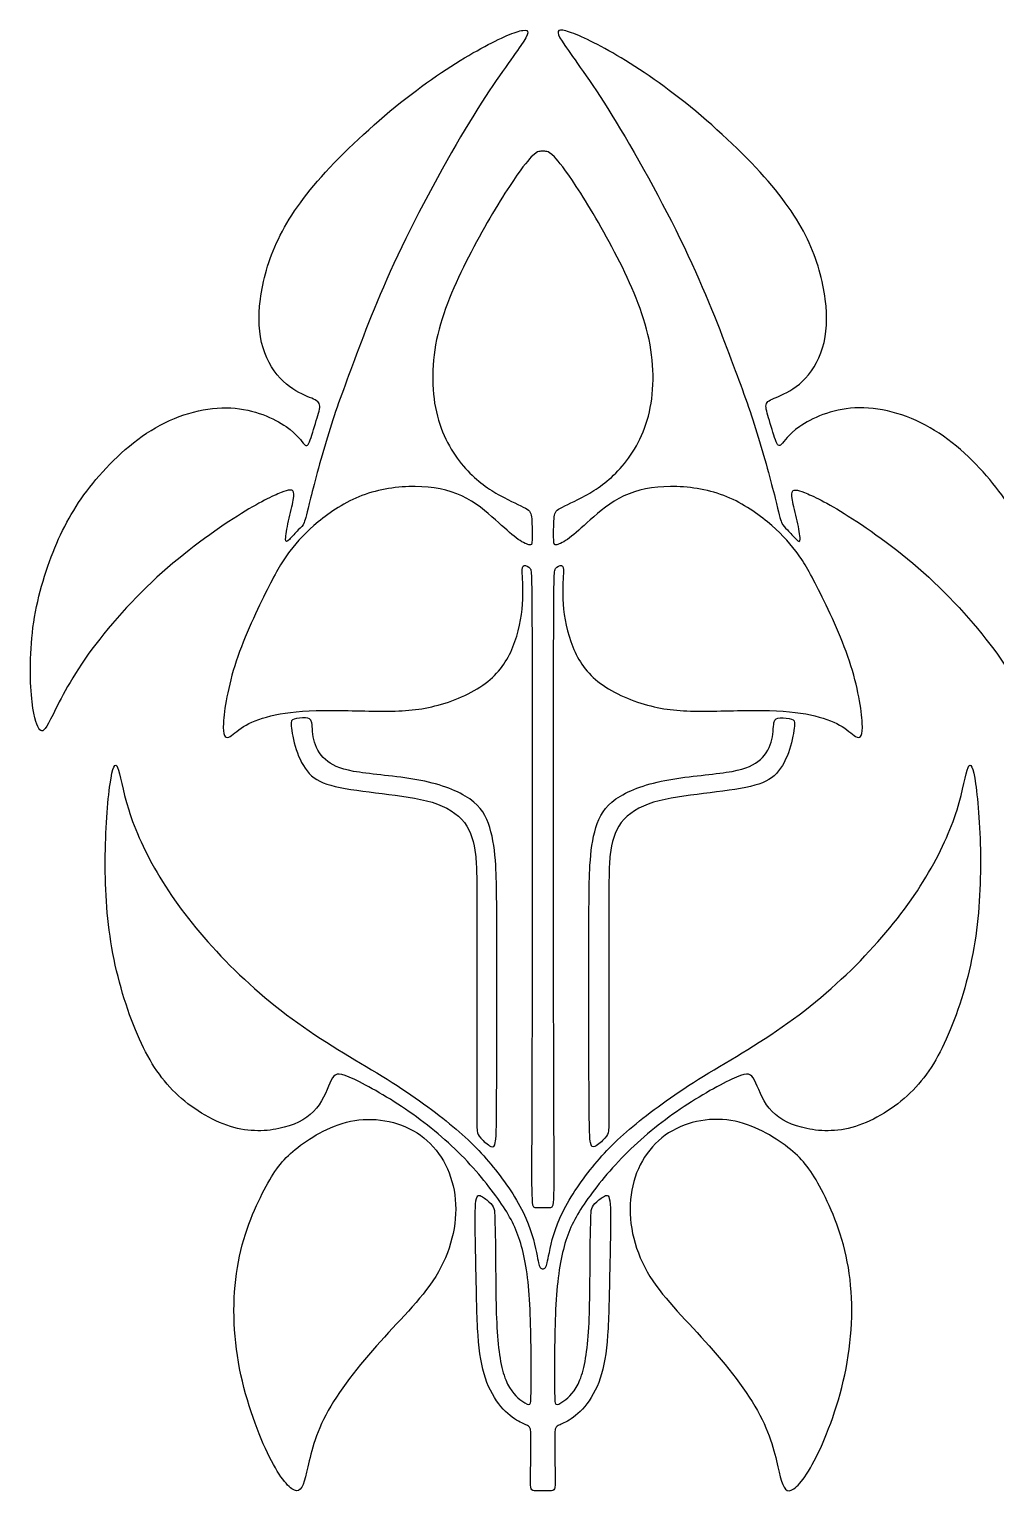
# Model space of a CAD drawing. Header units: millimetres. Extents: x -100 to 100, y -108 to 99.
# Drawn here: x -99.67 to -78.78, y 31.5 to 63.14 of the extents above; entities that cross this region are included whole.
import ezdxf

# ---------------------------------------------------------------- set-up
doc = ezdxf.new("R2010")
doc.units = ezdxf.units.MM
doc.header["$MEASUREMENT"] = 0

msp = doc.modelspace()

# ---------------------------------------------------------------- linework, layer by layer
at = {"color": 5, "linetype": 'ByBlock', "lineweight": -2}
for p, q in [((-89.992, 43.815), (-89.992, 40.352)), ((-87.139, 43.815), (-87.139, 40.352))]:
    msp.add_line(p, q, dxfattribs=at)
for points, knots in [([(-92.638, 55.998), (-92.398, 56.634), (-92.081, 57.47), (-91.617, 58.438), (-91.153, 59.407), (-90.543, 60.508), (-89.577, 62.067), (-89.223, 62.525), (-89.04, 62.794), (-88.857, 63.064), (-88.845, 63.144), (-88.996, 63.121), (-89.148, 63.098), (-89.462, 62.972), (-89.904, 62.728), (-90.347, 62.485), (-90.917, 62.124), (-91.525, 61.649), (-92.133, 61.173), (-92.779, 60.583), (-93.262, 60.055), (-93.744, 59.528), (-94.064, 59.064), (-94.283, 58.609), (-94.502, 58.153), (-94.62, 57.706), (-94.671, 57.307), (-94.721, 56.908), (-94.704, 56.557), (-94.522, 55.954), (-94.358, 55.704), (-93.998, 55.361), (-93.802, 55.268), (-93.659, 55.207), (-93.517, 55.145), (-93.427, 55.113), (-93.398, 55.049), (-93.37, 54.986), (-93.401, 54.891), (-93.491, 54.591), (-93.548, 54.387), (-93.593, 54.267), (-93.638, 54.147), (-93.669, 54.113), (-93.725, 54.171), (-93.782, 54.228), (-93.862, 54.378), (-94.372, 54.73), (-94.802, 54.931), (-95.31, 54.957), (-95.819, 54.983), (-96.407, 54.833), (-96.936, 54.529), (-97.465, 54.225), (-97.934, 53.767), (-98.652, 52.879), (-98.9, 52.45), (-99.113, 51.934), (-99.326, 51.418), (-99.505, 50.816), (-99.586, 50.208), (-99.666, 49.6), (-99.649, 48.986), (-99.563, 48.217), (-99.493, 48.061), (-99.437, 47.999), (-99.381, 47.937), (-99.338, 47.969), (-99.207, 48.224), (-99.076, 48.479), (-98.857, 48.957), (-98.466, 49.522), (-98.076, 50.087), (-97.514, 50.738), (-96.906, 51.296), (-96.297, 51.854), (-95.643, 52.318), (-94.692, 52.92), (-94.395, 53.058), (-94.221, 53.126), (-94.047, 53.194), (-93.995, 53.191), (-93.968, 53.162), (-93.94, 53.133), (-93.937, 53.078), (-93.959, 52.965), (-93.981, 52.851), (-94.027, 52.678), (-94.099, 52.349), (-94.125, 52.194), (-94.125, 52.05), (-94.099, 52.061), (-94.045, 52.113), (-93.992, 52.165), (-93.911, 52.257), (-93.852, 52.318), (-93.793, 52.378), (-93.756, 52.407), (-93.725, 52.479), (-93.695, 52.551), (-93.672, 52.666), (-93.586, 53.008), (-93.499, 53.349), (-93.349, 53.917), (-93.194, 54.42), (-93.038, 54.923), (-92.877, 55.361), (-92.638, 55.998)], [0, 0, 0, 0, 0.025, 0.025, 0.025, 0.05, 0.05, 0.075, 0.075, 0.075, 0.1, 0.1, 0.1, 0.125, 0.125, 0.125, 0.15, 0.15, 0.15, 0.175, 0.175, 0.175, 0.2, 0.2, 0.2, 0.225, 0.225, 0.225, 0.25, 0.25, 0.275, 0.275, 0.3, 0.3, 0.3, 0.325, 0.325, 0.325, 0.35, 0.35, 0.375, 0.375, 0.375, 0.4, 0.4, 0.4, 0.425, 0.425, 0.45, 0.45, 0.45, 0.475, 0.475, 0.475, 0.5, 0.5, 0.525, 0.525, 0.525, 0.55, 0.55, 0.55, 0.575, 0.575, 0.6, 0.6, 0.6, 0.625, 0.625, 0.625, 0.65, 0.65, 0.65, 0.675, 0.675, 0.675, 0.7, 0.7, 0.725, 0.725, 0.725, 0.75, 0.75, 0.75, 0.775, 0.775, 0.775, 0.8, 0.8, 0.825, 0.825, 0.85, 0.85, 0.85, 0.875, 0.875, 0.875, 0.9, 0.9, 0.9, 0.925, 0.925, 0.925, 0.95, 0.95, 0.95, 1, 1, 1, 1]), ([(-84.493, 55.998), (-84.733, 56.634), (-85.05, 57.47), (-85.514, 58.438), (-85.977, 59.407), (-86.588, 60.508), (-87.071, 61.287), (-87.554, 62.067), (-87.908, 62.525), (-88.091, 62.794), (-88.274, 63.064), (-88.297, 63.225), (-87.669, 62.972), (-87.227, 62.728), (-86.784, 62.485), (-86.214, 62.124), (-85.606, 61.649), (-84.998, 61.173), (-84.352, 60.583), (-83.869, 60.055), (-83.387, 59.528), (-83.067, 59.064), (-82.848, 58.609), (-82.629, 58.153), (-82.511, 57.706), (-82.41, 56.908), (-82.427, 56.557), (-82.518, 56.255), (-82.609, 55.954), (-82.773, 55.704), (-83.133, 55.361), (-83.329, 55.268), (-83.472, 55.207), (-83.614, 55.145), (-83.704, 55.113), (-83.733, 55.049), (-83.761, 54.986), (-83.73, 54.891), (-83.685, 54.741), (-83.64, 54.591), (-83.583, 54.387), (-83.538, 54.267), (-83.493, 54.147), (-83.462, 54.113), (-83.406, 54.171), (-83.349, 54.228), (-83.269, 54.378), (-82.759, 54.73), (-82.329, 54.931), (-81.821, 54.957), (-81.312, 54.983), (-80.724, 54.833), (-80.195, 54.529), (-79.666, 54.225), (-79.197, 53.767), (-78.479, 52.879), (-78.231, 52.45), (-78.018, 51.934), (-77.805, 51.418), (-77.626, 50.816), (-77.545, 50.208), (-77.465, 49.6), (-77.482, 48.986), (-77.525, 48.601), (-77.568, 48.217), (-77.638, 48.061), (-77.694, 47.999), (-77.75, 47.937), (-77.793, 47.969), (-77.924, 48.224), (-78.055, 48.479), (-78.274, 48.957), (-78.665, 49.522), (-79.055, 50.087), (-79.617, 50.738), (-80.225, 51.296), (-80.833, 51.854), (-81.488, 52.318), (-82.439, 52.92), (-82.735, 53.058), (-82.91, 53.126), (-83.084, 53.194), (-83.136, 53.191), (-83.163, 53.162), (-83.191, 53.133), (-83.194, 53.078), (-83.172, 52.965), (-83.15, 52.851), (-83.104, 52.678), (-83.032, 52.349), (-83.006, 52.194), (-83.006, 52.05), (-83.032, 52.061), (-83.086, 52.113), (-83.139, 52.165), (-83.22, 52.257), (-83.338, 52.378), (-83.375, 52.407), (-83.405, 52.479), (-83.436, 52.551), (-83.459, 52.666), (-83.545, 53.008), (-83.632, 53.349), (-83.782, 53.917), (-83.937, 54.42), (-84.093, 54.923), (-84.254, 55.361), (-84.493, 55.998)], [0, 0, 0, 0, 0.025, 0.025, 0.025, 0.05, 0.05, 0.05, 0.075, 0.075, 0.075, 0.1, 0.125, 0.125, 0.125, 0.15, 0.15, 0.15, 0.175, 0.175, 0.175, 0.2, 0.2, 0.2, 0.225, 0.225, 0.25, 0.25, 0.25, 0.275, 0.275, 0.3, 0.3, 0.3, 0.325, 0.325, 0.325, 0.35, 0.35, 0.35, 0.375, 0.375, 0.375, 0.4, 0.4, 0.4, 0.425, 0.425, 0.45, 0.45, 0.45, 0.475, 0.475, 0.475, 0.5, 0.5, 0.525, 0.525, 0.525, 0.55, 0.55, 0.55, 0.575, 0.575, 0.575, 0.6, 0.6, 0.6, 0.625, 0.625, 0.625, 0.65, 0.65, 0.65, 0.675, 0.675, 0.675, 0.7, 0.7, 0.725, 0.725, 0.725, 0.75, 0.75, 0.75, 0.775, 0.775, 0.775, 0.8, 0.8, 0.825, 0.825, 0.85, 0.85, 0.85, 0.875, 0.875, 0.9, 0.9, 0.9, 0.925, 0.925, 0.925, 0.95, 0.95, 0.95, 1, 1, 1, 1]), ([(-88.565, 60.507), (-88.592, 60.507), (-88.618, 60.508), (-88.651, 60.5), (-88.684, 60.492), (-88.725, 60.476), (-88.815, 60.383), (-88.906, 60.289), (-89.047, 60.117), (-89.289, 59.746), (-89.53, 59.375), (-89.872, 58.805), (-90.173, 58.218), (-90.475, 57.63), (-90.738, 57.027), (-90.985, 55.841), (-90.971, 55.259), (-90.72, 54.299), (-90.484, 53.922), (-90.235, 53.645), (-89.985, 53.368), (-89.723, 53.192), (-89.49, 53.063), (-89.258, 52.935), (-89.055, 52.852), (-88.944, 52.79), (-88.834, 52.727), (-88.817, 52.684), (-88.807, 52.557), (-88.798, 52.43), (-88.797, 52.22), (-88.8, 52.108), (-88.804, 51.996), (-88.812, 51.984), (-88.922, 52.014), (-89.023, 52.057), (-89.142, 52.146), (-89.262, 52.234), (-89.4, 52.368), (-89.782, 52.71), (-90.026, 52.917), (-90.608, 53.19), (-90.946, 53.254), (-91.322, 53.257), (-91.697, 53.26), (-92.109, 53.201), (-92.475, 53.062), (-92.841, 52.923), (-93.161, 52.704), (-93.419, 52.491), (-93.677, 52.279), (-93.873, 52.073), (-94.034, 51.86), (-94.196, 51.648), (-94.322, 51.429), (-94.526, 51.024), (-94.73, 50.619), (-95.011, 50.028), (-95.193, 49.479), (-95.374, 48.93), (-95.456, 48.423), (-95.471, 48.143), (-95.485, 47.864), (-95.432, 47.812), (-95.356, 47.839), (-95.281, 47.867), (-95.183, 47.973), (-95.037, 48.066), (-94.892, 48.158), (-94.698, 48.236), (-94.196, 48.358), (-93.886, 48.403), (-93.044, 48.424), (-92.513, 48.401), (-92.071, 48.399), (-91.629, 48.397), (-91.278, 48.416), (-90.897, 48.512), (-90.516, 48.607), (-90.105, 48.78), (-89.809, 49), (-89.514, 49.22), (-89.334, 49.486), (-89.212, 49.788), (-89.09, 50.09), (-89.027, 50.427), (-89.005, 50.714), (-88.984, 51.001), (-89.004, 51.237), (-89.01, 51.373), (-89.016, 51.508), (-89.007, 51.543), (-88.972, 51.548), (-88.936, 51.554), (-88.874, 51.531), (-88.84, 51.483), (-88.807, 51.436), (-88.801, 51.364), (-88.798, 49.458), (-88.795, 47.553), (-88.795, 43.814), (-88.804, 39.278), (-88.812, 38.481), (-88.807, 38.079), (-88.801, 37.678), (-88.781, 37.672), (-88.738, 37.669), (-88.696, 37.667), (-88.63, 37.667), (-88.565, 37.667)], [1, 1, 1, 1, 1.05, 1.05, 1.05, 1.075, 1.075, 1.075, 1.1, 1.1, 1.1, 1.125, 1.125, 1.125, 1.15, 1.15, 1.175, 1.175, 1.2, 1.2, 1.2, 1.225, 1.225, 1.225, 1.25, 1.25, 1.25, 1.275, 1.275, 1.275, 1.3, 1.3, 1.3, 1.325, 1.325, 1.35, 1.35, 1.35, 1.375, 1.375, 1.4, 1.4, 1.425, 1.425, 1.425, 1.45, 1.45, 1.45, 1.475, 1.475, 1.475, 1.5, 1.5, 1.5, 1.525, 1.525, 1.525, 1.55, 1.55, 1.55, 1.575, 1.575, 1.575, 1.6, 1.6, 1.6, 1.625, 1.625, 1.625, 1.65, 1.65, 1.675, 1.675, 1.7, 1.7, 1.7, 1.725, 1.725, 1.725, 1.75, 1.75, 1.75, 1.775, 1.775, 1.775, 1.8, 1.8, 1.8, 1.825, 1.825, 1.825, 1.85, 1.85, 1.85, 1.875, 1.875, 1.875, 1.9, 1.9, 1.9, 1.925, 1.925, 1.95, 1.95, 1.95, 1.975, 1.975, 1.975, 2, 2, 2, 2]), ([(-88.565, 37.667), (-88.5, 37.667), (-88.435, 37.667), (-88.393, 37.669), (-88.35, 37.672), (-88.33, 37.678), (-88.324, 38.079), (-88.319, 38.481), (-88.327, 39.278), (-88.336, 43.814), (-88.336, 47.553), (-88.333, 49.458), (-88.33, 51.364), (-88.324, 51.436), (-88.291, 51.483), (-88.257, 51.531), (-88.195, 51.554), (-88.159, 51.548), (-88.124, 51.543), (-88.115, 51.508), (-88.121, 51.373), (-88.127, 51.237), (-88.147, 51.001), (-88.126, 50.714), (-88.104, 50.427), (-88.041, 50.09), (-87.919, 49.788), (-87.797, 49.486), (-87.617, 49.22), (-87.322, 49), (-87.026, 48.78), (-86.615, 48.607), (-85.853, 48.416), (-85.502, 48.397), (-85.06, 48.399), (-84.618, 48.401), (-84.087, 48.424), (-83.666, 48.414), (-83.245, 48.403), (-82.935, 48.358), (-82.433, 48.236), (-82.239, 48.158), (-81.948, 47.973), (-81.85, 47.867), (-81.775, 47.839), (-81.699, 47.812), (-81.646, 47.864), (-81.66, 48.143), (-81.675, 48.423), (-81.757, 48.93), (-81.938, 49.479), (-82.12, 50.028), (-82.401, 50.619), (-82.605, 51.024), (-82.809, 51.429), (-82.935, 51.648), (-83.258, 52.073), (-83.454, 52.279), (-83.712, 52.491), (-83.97, 52.704), (-84.29, 52.923), (-84.656, 53.062), (-85.022, 53.201), (-85.434, 53.26), (-85.809, 53.257), (-86.185, 53.254), (-86.523, 53.19), (-87.105, 52.917), (-87.349, 52.71), (-87.54, 52.539), (-87.731, 52.368), (-87.869, 52.234), (-87.989, 52.146), (-88.108, 52.057), (-88.209, 52.014), (-88.319, 51.984), (-88.327, 51.996), (-88.331, 52.108), (-88.334, 52.22), (-88.333, 52.43), (-88.324, 52.557), (-88.314, 52.684), (-88.297, 52.727), (-88.187, 52.79), (-88.076, 52.852), (-87.873, 52.935), (-87.641, 53.063), (-87.408, 53.192), (-87.146, 53.368), (-86.896, 53.645), (-86.647, 53.922), (-86.411, 54.299), (-86.285, 54.779), (-86.16, 55.259), (-86.146, 55.841), (-86.27, 56.434), (-86.393, 57.027), (-86.656, 57.63), (-86.958, 58.218), (-87.259, 58.805), (-87.601, 59.375), (-87.842, 59.746), (-88.084, 60.117), (-88.225, 60.289), (-88.316, 60.383), (-88.406, 60.476), (-88.447, 60.492), (-88.48, 60.5), (-88.513, 60.508), (-88.539, 60.507), (-88.565, 60.507)], [0, 0, 0, 0, 0.025, 0.025, 0.025, 0.05, 0.05, 0.05, 0.075, 0.075, 0.1, 0.1, 0.1, 0.125, 0.125, 0.125, 0.15, 0.15, 0.15, 0.175, 0.175, 0.175, 0.2, 0.2, 0.2, 0.225, 0.225, 0.225, 0.25, 0.25, 0.25, 0.275, 0.275, 0.3, 0.3, 0.3, 0.325, 0.325, 0.325, 0.35, 0.35, 0.375, 0.375, 0.4, 0.4, 0.4, 0.425, 0.425, 0.425, 0.45, 0.45, 0.45, 0.475, 0.475, 0.475, 0.5, 0.5, 0.525, 0.525, 0.525, 0.55, 0.55, 0.55, 0.575, 0.575, 0.575, 0.6, 0.6, 0.625, 0.625, 0.625, 0.65, 0.65, 0.65, 0.675, 0.675, 0.7, 0.7, 0.7, 0.725, 0.725, 0.725, 0.75, 0.75, 0.75, 0.775, 0.775, 0.775, 0.8, 0.8, 0.8, 0.825, 0.825, 0.825, 0.85, 0.85, 0.85, 0.875, 0.875, 0.875, 0.9, 0.9, 0.9, 0.925, 0.925, 0.925, 0.95, 0.95, 0.95, 1, 1, 1, 1]), ([(-89.992, 40.352), (-89.992, 39.485), (-89.992, 39.39), (-89.985, 39.325), (-89.978, 39.26), (-89.963, 39.225), (-89.907, 39.165), (-89.851, 39.104), (-89.753, 39.018), (-89.692, 38.989), (-89.632, 38.96), (-89.609, 38.989), (-89.593, 39.07), (-89.577, 39.151), (-89.568, 39.283), (-89.564, 40.145), (-89.56, 41.006), (-89.56, 42.597), (-89.561, 43.541), (-89.563, 44.485), (-89.566, 44.782), (-89.603, 45.361), (-89.638, 45.643), (-89.713, 45.885), (-89.787, 46.127), (-89.903, 46.329), (-90.145, 46.501), (-90.387, 46.672), (-90.756, 46.813), (-91.202, 46.901), (-91.649, 46.989), (-92.174, 47.024), (-92.529, 47.077), (-92.885, 47.13), (-93.073, 47.202), (-93.215, 47.312), (-93.358, 47.421), (-93.456, 47.568), (-93.502, 47.727), (-93.548, 47.885), (-93.542, 48.055), (-93.561, 48.148), (-93.58, 48.24), (-93.623, 48.254), (-93.698, 48.256), (-93.773, 48.257), (-93.88, 48.246), (-93.94, 48.228), (-94.001, 48.211), (-94.015, 48.188), (-94.005, 48.077), (-93.995, 47.966), (-93.96, 47.767), (-93.897, 47.573), (-93.834, 47.378), (-93.741, 47.188), (-93.613, 47.053), (-93.485, 46.917), (-93.321, 46.836), (-93.054, 46.773), (-92.787, 46.71), (-92.419, 46.663), (-92.04, 46.617), (-91.661, 46.571), (-91.272, 46.525), (-90.959, 46.429), (-90.646, 46.332), (-90.41, 46.185), (-90.113, 45.796), (-90.053, 45.554), (-90.022, 45.297), (-89.992, 45.041), (-89.992, 44.77), (-89.992, 43.815)], [0.037037, 0.037037, 0.037037, 0.037037, 0.0740741, 0.0740741, 0.0740741, 0.1111111, 0.1111111, 0.1111111, 0.1481481, 0.1481481, 0.1481481, 0.1851852, 0.1851852, 0.1851852, 0.2222222, 0.2222222, 0.2222222, 0.2592593, 0.2592593, 0.2592593, 0.2962963, 0.2962963, 0.3333333, 0.3333333, 0.3333333, 0.3703704, 0.3703704, 0.3703704, 0.4074074, 0.4074074, 0.4074074, 0.4444444, 0.4444444, 0.4444444, 0.4814815, 0.4814815, 0.4814815, 0.5185185, 0.5185185, 0.5185185, 0.5555556, 0.5555556, 0.5555556, 0.5925926, 0.5925926, 0.5925926, 0.6296296, 0.6296296, 0.6296296, 0.6666667, 0.6666667, 0.6666667, 0.7037037, 0.7037037, 0.7037037, 0.7407407, 0.7407407, 0.7407407, 0.7777778, 0.7777778, 0.7777778, 0.8148148, 0.8148148, 0.8148148, 0.8518519, 0.8518519, 0.8518519, 0.8888889, 0.8888889, 0.9259259, 0.9259259, 0.9259259, 1, 1, 1, 1]), ([(-87.139, 40.352), (-87.139, 39.485), (-87.139, 39.39), (-87.146, 39.325), (-87.153, 39.26), (-87.168, 39.225), (-87.224, 39.165), (-87.28, 39.104), (-87.378, 39.018), (-87.439, 38.989), (-87.499, 38.96), (-87.522, 38.989), (-87.554, 39.151), (-87.562, 39.283), (-87.567, 40.145), (-87.571, 41.006), (-87.571, 42.597), (-87.57, 43.541), (-87.568, 44.485), (-87.565, 44.782), (-87.547, 45.071), (-87.528, 45.361), (-87.493, 45.643), (-87.344, 46.127), (-87.228, 46.329), (-86.986, 46.501), (-86.744, 46.672), (-86.375, 46.813), (-85.929, 46.901), (-85.482, 46.989), (-84.957, 47.024), (-84.601, 47.077), (-84.246, 47.13), (-84.058, 47.202), (-83.916, 47.312), (-83.773, 47.421), (-83.675, 47.568), (-83.629, 47.727), (-83.583, 47.885), (-83.588, 48.055), (-83.551, 48.24), (-83.508, 48.254), (-83.433, 48.256), (-83.358, 48.257), (-83.251, 48.246), (-83.191, 48.228), (-83.13, 48.211), (-83.116, 48.188), (-83.126, 48.077), (-83.136, 47.966), (-83.171, 47.767), (-83.234, 47.573), (-83.297, 47.378), (-83.39, 47.188), (-83.518, 47.053), (-83.646, 46.917), (-83.81, 46.836), (-84.077, 46.773), (-84.343, 46.71), (-84.712, 46.663), (-85.47, 46.571), (-85.859, 46.525), (-86.172, 46.429), (-86.485, 46.332), (-86.721, 46.185), (-87.018, 45.796), (-87.078, 45.554), (-87.109, 45.297), (-87.139, 45.041), (-87.139, 44.77), (-87.139, 43.815)], [0.037037, 0.037037, 0.037037, 0.037037, 0.0740741, 0.0740741, 0.0740741, 0.1111111, 0.1111111, 0.1111111, 0.1481481, 0.1481481, 0.1481481, 0.1851852, 0.1851852, 0.2222222, 0.2222222, 0.2222222, 0.2592593, 0.2592593, 0.2592593, 0.2962963, 0.2962963, 0.2962963, 0.3333333, 0.3333333, 0.3703704, 0.3703704, 0.3703704, 0.4074074, 0.4074074, 0.4074074, 0.4444444, 0.4444444, 0.4444444, 0.4814815, 0.4814815, 0.4814815, 0.5185185, 0.5185185, 0.5185185, 0.5555556, 0.5555556, 0.5925926, 0.5925926, 0.5925926, 0.6296296, 0.6296296, 0.6296296, 0.6666667, 0.6666667, 0.6666667, 0.7037037, 0.7037037, 0.7037037, 0.7407407, 0.7407407, 0.7407407, 0.7777778, 0.7777778, 0.7777778, 0.8148148, 0.8148148, 0.8518519, 0.8518519, 0.8518519, 0.8888889, 0.8888889, 0.9259259, 0.9259259, 0.9259259, 1, 1, 1, 1]), ([(-88.565, 31.538), (-88.622, 31.538), (-88.68, 31.538), (-88.724, 31.539), (-88.768, 31.54), (-88.8, 31.542), (-88.817, 31.585), (-88.833, 31.629), (-88.835, 31.714), (-88.831, 31.93), (-88.828, 32.147), (-88.82, 32.494), (-88.822, 32.686), (-88.824, 32.878), (-88.836, 32.914), (-88.877, 32.941), (-88.919, 32.968), (-88.99, 32.987), (-89.095, 33.046), (-89.201, 33.106), (-89.34, 33.207), (-89.471, 33.362), (-89.601, 33.518), (-89.722, 33.728), (-89.807, 33.977), (-89.891, 34.225), (-89.938, 34.512), (-89.966, 34.906), (-89.993, 35.3), (-90, 35.802), (-90.011, 36.32), (-90.022, 36.839), (-90.036, 37.374), (-90.013, 37.926), (-89.976, 37.944), (-89.919, 37.923), (-89.862, 37.902), (-89.785, 37.843), (-89.73, 37.791), (-89.674, 37.74), (-89.638, 37.696), (-89.622, 37.644), (-89.605, 37.593), (-89.608, 37.534), (-89.604, 37.408), (-89.6, 37.282), (-89.591, 37.089), (-89.588, 36.665), (-89.584, 36.241), (-89.587, 35.587), (-89.558, 35.074), (-89.53, 34.561), (-89.469, 34.19), (-89.367, 33.939), (-89.265, 33.688), (-89.12, 33.558), (-89.022, 33.485), (-88.924, 33.411), (-88.873, 33.394), (-88.847, 33.417), (-88.821, 33.44), (-88.821, 33.504), (-88.819, 33.894), (-88.818, 34.285), (-88.815, 35.002), (-88.847, 35.57), (-88.878, 36.138), (-88.945, 36.555), (-89.044, 36.891), (-89.143, 37.227), (-89.276, 37.481), (-89.498, 37.8), (-89.72, 38.12), (-90.031, 38.506), (-90.397, 38.867), (-90.763, 39.227), (-91.184, 39.561), (-91.618, 39.849), (-92.051, 40.138), (-92.498, 40.38), (-92.751, 40.486), (-93.005, 40.593), (-93.066, 40.564), (-93.213, 40.273), (-93.299, 40.011), (-93.459, 39.813), (-93.619, 39.616), (-93.852, 39.483), (-94.156, 39.401), (-94.46, 39.319), (-94.835, 39.287), (-95.243, 39.398), (-95.651, 39.509), (-96.092, 39.763), (-96.442, 40.083), (-96.792, 40.403), (-97.051, 40.789), (-97.286, 41.31), (-97.521, 41.832), (-97.731, 42.489), (-97.858, 43.158), (-97.985, 43.826), (-98.028, 44.506), (-98.025, 45.163), (-98.022, 45.82), (-97.973, 46.454), (-97.92, 46.826), (-97.867, 47.198), (-97.809, 47.307), (-97.756, 47.182), (-97.702, 47.057), (-97.653, 46.697), (-97.518, 46.266), (-97.383, 45.835), (-97.161, 45.333), (-96.847, 44.812), (-96.532, 44.29), (-96.126, 43.748), (-95.118, 42.665), (-94.515, 42.123), (-93.213, 41.192), (-92.512, 40.803), (-91.348, 40.074), (-90.884, 39.734), (-90.509, 39.419), (-90.135, 39.103), (-89.85, 38.812), (-89.587, 38.48), (-89.324, 38.148), (-89.083, 37.774), (-88.934, 37.438), (-88.785, 37.102), (-88.727, 36.802), (-88.655, 36.449), (-88.641, 36.396), (-88.623, 36.369), (-88.606, 36.342), (-88.586, 36.342), (-88.565, 36.342)], [1, 1, 1, 1, 1.040816, 1.040816, 1.040816, 1.061224, 1.061224, 1.061224, 1.081633, 1.081633, 1.081633, 1.102041, 1.102041, 1.102041, 1.122449, 1.122449, 1.122449, 1.142857, 1.142857, 1.142857, 1.163265, 1.163265, 1.163265, 1.183673, 1.183673, 1.183673, 1.204082, 1.204082, 1.204082, 1.22449, 1.22449, 1.22449, 1.244898, 1.244898, 1.265306, 1.265306, 1.265306, 1.285714, 1.285714, 1.285714, 1.306122, 1.306122, 1.306122, 1.326531, 1.326531, 1.326531, 1.346939, 1.346939, 1.346939, 1.367347, 1.367347, 1.367347, 1.387755, 1.387755, 1.387755, 1.408163, 1.408163, 1.408163, 1.428571, 1.428571, 1.428571, 1.44898, 1.44898, 1.44898, 1.469388, 1.469388, 1.469388, 1.489796, 1.489796, 1.489796, 1.510204, 1.510204, 1.510204, 1.530612, 1.530612, 1.530612, 1.55102, 1.55102, 1.55102, 1.571429, 1.571429, 1.571429, 1.591837, 1.591837, 1.612245, 1.612245, 1.612245, 1.632653, 1.632653, 1.632653, 1.653061, 1.653061, 1.653061, 1.673469, 1.673469, 1.673469, 1.693878, 1.693878, 1.693878, 1.714286, 1.714286, 1.714286, 1.734694, 1.734694, 1.734694, 1.755102, 1.755102, 1.755102, 1.77551, 1.77551, 1.77551, 1.795918, 1.795918, 1.795918, 1.816327, 1.816327, 1.816327, 1.836735, 1.836735, 1.857143, 1.857143, 1.877551, 1.877551, 1.897959, 1.897959, 1.897959, 1.918367, 1.918367, 1.918367, 1.938776, 1.938776, 1.938776, 1.959184, 1.959184, 1.979592, 1.979592, 1.979592, 2, 2, 2, 2]), ([(-88.565, 36.342), (-88.545, 36.342), (-88.525, 36.342), (-88.508, 36.369), (-88.49, 36.396), (-88.476, 36.449), (-88.44, 36.625), (-88.404, 36.802), (-88.346, 37.102), (-88.197, 37.438), (-88.048, 37.774), (-87.807, 38.148), (-87.544, 38.48), (-87.281, 38.812), (-86.996, 39.103), (-86.622, 39.419), (-86.247, 39.734), (-85.783, 40.074), (-84.619, 40.803), (-83.918, 41.192), (-83.267, 41.658), (-82.616, 42.123), (-82.013, 42.665), (-81.509, 43.207), (-81.005, 43.748), (-80.599, 44.29), (-80.284, 44.812), (-79.97, 45.333), (-79.748, 45.835), (-79.613, 46.266), (-79.478, 46.697), (-79.38, 47.417), (-79.207, 47.088), (-79.109, 45.82), (-79.106, 45.163), (-79.103, 44.506), (-79.146, 43.826), (-79.273, 43.158), (-79.4, 42.489), (-79.61, 41.832), (-79.845, 41.31), (-80.08, 40.789), (-80.339, 40.403), (-80.689, 40.083), (-81.039, 39.763), (-81.48, 39.509), (-81.888, 39.398), (-82.296, 39.287), (-82.671, 39.319), (-82.975, 39.401), (-83.279, 39.483), (-83.512, 39.616), (-83.672, 39.813), (-83.832, 40.011), (-83.918, 40.273), (-83.992, 40.419), (-84.065, 40.564), (-84.126, 40.593), (-84.379, 40.486), (-84.633, 40.38), (-85.08, 40.138), (-85.513, 39.849), (-85.947, 39.561), (-86.368, 39.227), (-86.734, 38.867), (-87.1, 38.506), (-87.411, 38.12), (-87.633, 37.8), (-87.855, 37.481), (-87.987, 37.227), (-88.087, 36.891), (-88.186, 36.555), (-88.253, 36.138), (-88.316, 35.002), (-88.313, 34.285), (-88.312, 33.894), (-88.31, 33.504), (-88.31, 33.44), (-88.284, 33.417), (-88.258, 33.394), (-88.206, 33.411), (-88.109, 33.485), (-88.011, 33.558), (-87.866, 33.688), (-87.764, 33.939), (-87.662, 34.19), (-87.601, 34.561), (-87.572, 35.074), (-87.544, 35.587), (-87.547, 36.241), (-87.543, 36.665), (-87.54, 37.089), (-87.531, 37.282), (-87.527, 37.408), (-87.523, 37.534), (-87.526, 37.593), (-87.509, 37.644), (-87.493, 37.696), (-87.457, 37.74), (-87.346, 37.843), (-87.269, 37.902), (-87.212, 37.923), (-87.155, 37.944), (-87.118, 37.926), (-87.106, 37.65), (-87.095, 37.374), (-87.109, 36.839), (-87.131, 35.802), (-87.138, 35.3), (-87.165, 34.906), (-87.193, 34.512), (-87.24, 34.225), (-87.409, 33.728), (-87.53, 33.518), (-87.791, 33.207), (-87.93, 33.106), (-88.036, 33.046), (-88.141, 32.987), (-88.212, 32.968), (-88.254, 32.941), (-88.295, 32.914), (-88.307, 32.878), (-88.309, 32.686), (-88.311, 32.494), (-88.303, 32.147), (-88.3, 31.93), (-88.296, 31.714), (-88.298, 31.629), (-88.314, 31.585), (-88.331, 31.542), (-88.363, 31.54), (-88.407, 31.539), (-88.451, 31.538), (-88.508, 31.538), (-88.565, 31.538)], [0, 0, 0, 0, 0.020408, 0.020408, 0.020408, 0.040816, 0.040816, 0.040816, 0.061224, 0.061224, 0.061224, 0.081633, 0.081633, 0.081633, 0.102041, 0.102041, 0.102041, 0.122449, 0.122449, 0.142857, 0.142857, 0.142857, 0.163265, 0.163265, 0.163265, 0.183673, 0.183673, 0.183673, 0.204082, 0.204082, 0.204082, 0.22449, 0.244898, 0.265306, 0.265306, 0.265306, 0.285714, 0.285714, 0.285714, 0.306122, 0.306122, 0.306122, 0.326531, 0.326531, 0.326531, 0.346939, 0.346939, 0.346939, 0.367347, 0.367347, 0.367347, 0.387755, 0.387755, 0.387755, 0.408163, 0.408163, 0.408163, 0.428571, 0.428571, 0.428571, 0.44898, 0.44898, 0.44898, 0.469388, 0.469388, 0.469388, 0.489796, 0.489796, 0.489796, 0.510204, 0.510204, 0.510204, 0.530612, 0.530612, 0.55102, 0.55102, 0.55102, 0.571429, 0.571429, 0.571429, 0.591837, 0.591837, 0.591837, 0.612245, 0.612245, 0.612245, 0.632653, 0.632653, 0.632653, 0.653061, 0.653061, 0.653061, 0.673469, 0.673469, 0.673469, 0.693878, 0.693878, 0.693878, 0.714286, 0.714286, 0.734694, 0.734694, 0.734694, 0.755102, 0.755102, 0.755102, 0.77551, 0.77551, 0.795918, 0.795918, 0.795918, 0.816327, 0.816327, 0.836735, 0.836735, 0.857143, 0.857143, 0.857143, 0.877551, 0.877551, 0.877551, 0.897959, 0.897959, 0.897959, 0.918367, 0.918367, 0.918367, 0.938776, 0.938776, 0.938776, 0.959184, 0.959184, 0.959184, 1, 1, 1, 1]), ([(-94.548, 38.125), (-94.762, 37.733), (-95.018, 37.161), (-95.146, 36.494), (-95.274, 35.828), (-95.274, 35.067), (-95.145, 34.324), (-95.015, 33.58), (-94.756, 32.854), (-94.519, 32.361), (-94.283, 31.868), (-94.07, 31.609), (-93.934, 31.554), (-93.799, 31.499), (-93.741, 31.649), (-93.672, 31.943), (-93.603, 32.237), (-93.522, 32.675), (-93.257, 33.179), (-92.992, 33.684), (-92.543, 34.254), (-92.076, 34.77), (-91.609, 35.286), (-91.125, 35.747), (-90.822, 36.277), (-90.52, 36.808), (-90.398, 37.407), (-90.47, 37.94), (-90.543, 38.473), (-90.808, 38.94), (-91.208, 39.228), (-91.609, 39.517), (-92.145, 39.626), (-92.632, 39.548), (-93.119, 39.47), (-93.557, 39.205), (-93.861, 38.967), (-94.165, 38.728), (-94.335, 38.517), (-94.548, 38.125)], [0, 0, 0, 0, 0.071429, 0.071429, 0.071429, 0.142857, 0.142857, 0.142857, 0.214286, 0.214286, 0.214286, 0.285714, 0.285714, 0.285714, 0.357143, 0.357143, 0.357143, 0.428571, 0.428571, 0.428571, 0.5, 0.5, 0.5, 0.571429, 0.571429, 0.571429, 0.642857, 0.642857, 0.642857, 0.714286, 0.714286, 0.714286, 0.785714, 0.785714, 0.785714, 0.857143, 0.857143, 0.857143, 1, 1, 1, 1]), ([(-82.583, 38.125), (-82.369, 37.733), (-82.113, 37.161), (-81.985, 36.494), (-81.856, 35.828), (-81.856, 35.067), (-81.986, 34.324), (-82.116, 33.58), (-82.375, 32.854), (-82.611, 32.361), (-82.848, 31.868), (-83.061, 31.609), (-83.197, 31.554), (-83.332, 31.499), (-83.39, 31.649), (-83.528, 32.237), (-83.609, 32.675), (-83.874, 33.179), (-84.139, 33.684), (-84.588, 34.254), (-85.055, 34.77), (-85.522, 35.286), (-86.006, 35.747), (-86.309, 36.277), (-86.611, 36.808), (-86.732, 37.407), (-86.66, 37.94), (-86.588, 38.473), (-86.323, 38.94), (-85.923, 39.228), (-85.522, 39.517), (-84.986, 39.626), (-84.499, 39.548), (-84.012, 39.47), (-83.574, 39.205), (-83.27, 38.967), (-82.966, 38.728), (-82.796, 38.517), (-82.583, 38.125)], [0, 0, 0, 0, 0.071429, 0.071429, 0.071429, 0.142857, 0.142857, 0.142857, 0.214286, 0.214286, 0.214286, 0.285714, 0.285714, 0.285714, 0.357143, 0.357143, 0.428571, 0.428571, 0.428571, 0.5, 0.5, 0.5, 0.571429, 0.571429, 0.571429, 0.642857, 0.642857, 0.642857, 0.714286, 0.714286, 0.714286, 0.785714, 0.785714, 0.785714, 0.857143, 0.857143, 0.857143, 1, 1, 1, 1])]:
    msp.add_open_spline(points, degree=3, knots=knots, dxfattribs=at)

doc.saveas('drawing.dxf')
